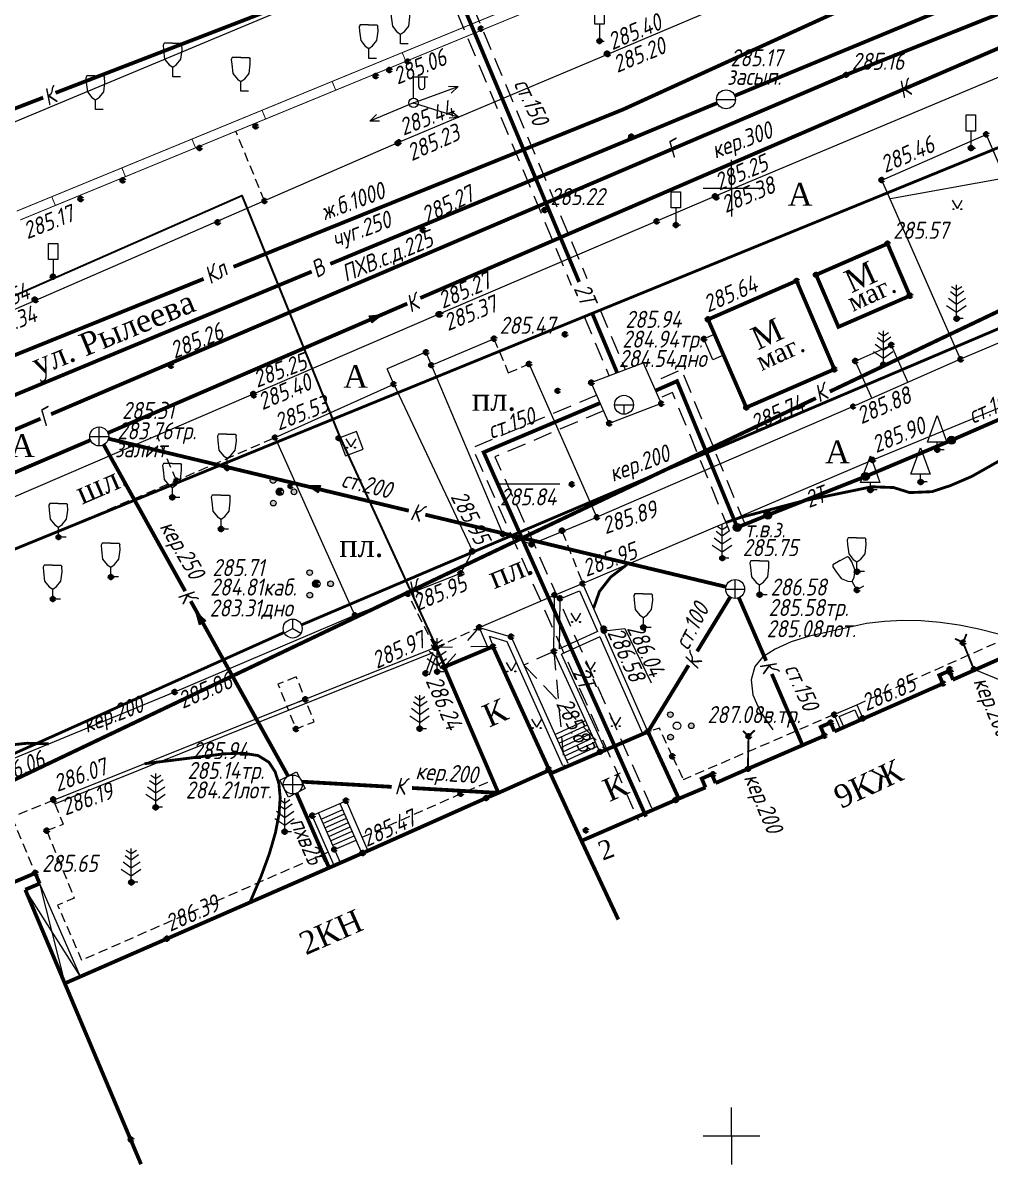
# Model space of a CAD drawing. Header units: metres. Extents: x 5186306 to 10384643, y 4966294 to 9938031.
# Drawn here: x 5192212.6 to 5192263.7, y 4969098.4 to 4969158.7 of the extents above; entities that cross this region are included whole.
import ezdxf

# ---------------------------------------------------------------- set-up
doc = ezdxf.new("R2010")
doc.units = ezdxf.units.M
doc.set_wipeout_variables(frame=1)
for name, pattern in [('COMMUN', [6, 5, -1]), ('DASHED', [0.75, 0.5, -0.25]), ('DASHEDX2', [1.5, 1, -0.5])]:
    doc.linetypes.add(name, pattern=pattern)
for name, color, linetype, lineweight in [('51361400', 7, 'Continuous', 18), ('51361800', 7, 'Continuous', 18), ('51361930', 7, 'Continuous', 18), ('51361960', 7, 'Continuous', 18), ('51472300', 7, 'Continuous', 18), ('71133200', 7, 'Continuous', 18), ('71133600', 7, 'Continuous', 18), ('71133800', 7, 'Continuous', 18), ('71211000', 7, 'Continuous', 18), ('82221000', 7, 'Continuous', 18), ('Commun', 7, 'Continuous', 18), ('GEO_POINTS', 7, 'Continuous', 18), ('Grid', 7, 'Continuous', 18), ('Otm', 7, 'Continuous', 18), ('R_Поверхность10_CNT-MAJ', 7, 'Continuous', 18), ('R_Поверхность10_CNT-MIN', 7, 'Continuous', 18), ('Sit', 7, 'Continuous', 18), ('Text', 7, 'Continuous', 18), ('Text_com', 7, 'Continuous', 18), ('Us_znak', 7, 'Continuous', 18)]:
    doc.layers.add(name, color=color, linetype=linetype, lineweight=lineweight)
doc.styles.add('eskd', font='ESKD1.shx', dxfattribs={"width": 1.2, "oblique": 15})
doc.styles.get("Standard").update_dxf_attribs({"font": 'txt.shx', "width": 0.85, "oblique": 10})
doc.styles.add('style1', font='TIMES.TTF', dxfattribs={"height": 1})
doc.linetypes.add('KABELww_500', pattern='A,0.0001,-0.4,[131,ltypeshp.shx,S=0.4,R=90,X=0.4,Y=-0.4],0.2,[131,ltypeshp.shx,S=0.2,R=90,X=0.4,Y=-0.2],3.6,[131,ltypeshp.shx,S=0.2,R=-90,X=-0.4,Y=0.2],0.2,[131,ltypeshp.shx,S=0.4,R=-90,X=-0.4,Y=0.4],-0.8,4,-0.4', length=9.6001)
doc.linetypes.add('ПОДЗ_ЛИНИИ_СВЯЗИ', pattern='A,4.8,-0.2,[133,ltypeshp.shx,S=0.2,R=0,X=-0.2,Y=0],-0.2,4.8,-2', length=12)

# ---------------------------------------------------------------- blocks, each defined once
blk = doc.blocks.new('71133200')
for p, q in [((-0.924145, 3.560442), (-1.024145, 3.360442)), ((-1.024145, 3.360442), (-0.977382, 2.864397)), ((-0.977382, 2.864397), (-0.861899, 1.88241)), ((-0.024145, 3.560442), (-0.924145, 3.560442)), ((-0.024145, 3.560442), (0.875855, 3.560442)), ((0.861899, 1.88241), (0.975974, 2.864397)), ((0.875855, 3.560442), (0.958164, 3.395824)), ((0.975974, 2.864397), (0.958164, 3.395824)), ((-0.861899, 1.88241), (-0.374616, 1.28565)), ((-0.374616, 1.28565), (0, 1.039723)), ((0, 1.039723), (0.401375, 1.321765)), ((0.401375, 1.321765), (0.861899, 1.88241)), ((0, 0), (0, 1.039723)), ((0.8, 0), (0, 0))]:
    blk.add_line(p, q)
at = {"style": 'eskd', "oblique": 14.99997778}
blk.add_attdef('Z', (1.873004, -0.239356), '', height=2, dxfattribs=at)
blk = doc.blocks.new('71133600')
for p, q in [((-0.52, 3.39), (0, 3.02)), ((0, 3.02), (0.55, 3.39)), ((-0.86, 2.16), (0, 1.51)), ((0, 1.51), (0.96, 2.16))]:
    blk.add_line(p, q)
for points in [[(-0.64, 2.84), (0, 2.37), (0, 2.37), (0.78, 2.93)], [(0.71, 0), (0, 0), (0, 3.55)], [(-1.05, 1.38), (0, 0.67), (1, 1.38)]]:
    blk.add_lwpolyline(points)
at = {"style": 'eskd', "oblique": 15}
blk.add_attdef('Z', (2.03, -0.19), '', height=2, dxfattribs=at)
blk = doc.blocks.new('71133800')
blk.add_lwpolyline([(0.71, 0), (0, 0), (0, 0.8), (-1.03, 0.8), (0, 3.61), (1.01, 0.8), (-0.03, 0.8)])
at = {"style": 'eskd', "oblique": 15}
blk.add_attdef('Z', (1.57, -0.8), '', height=2, dxfattribs=at)
blk = doc.blocks.new('51361930a')
at = {"style": 'eskd', "oblique": 15}
for tag, p in [('Z', (1.72, 1.4)), ('Z1', (1.72, -1)), ('Z2', (1.72, -3.4))]:
    blk.add_attdef(tag, p, '', height=2, dxfattribs=at)
at = {"color": 7}
blk.add_wipeout([(-0.1, 1), (-0.29, 0.96), (-0.47, 0.89), (-0.64, 0.78), (-0.78, 0.64), (-0.89, 0.47), (-0.96, 0.29), (-1, 0.1), (-1, -0.1), (-0.96, -0.29), (-0.89, -0.47), (-0.78, -0.64), (-0.64, -0.78), (-0.47, -0.89), (-0.29, -0.96), (-0.1, -1), (0.1, -1), (0.29, -0.96), (0.47, -0.89), (0.64, -0.78), (0.78, -0.64), (0.89, -0.47), (0.96, -0.29), (1, -0.1), (1, 0.1), (0.96, 0.29), (0.89, 0.47), (0.78, 0.64), (0.64, 0.78), (0.47, 0.89), (0.29, 0.96), (0.1, 1)], dxfattribs=at)
for p, q in [((-1, 0), (1, 0)), ((0, 0), (0, -1))]:
    blk.add_line(p, q)
blk.add_circle((0, 0), 1)
blk = doc.blocks.new('51472300')
for p, q in [((0, 0.5), (0, 3)), ((0, 2.75), (1.5, 2.75)), ((0.54, 1.74), (0.54, 2.75)), ((1.2, 1.74), (1.2, 2.75))]:
    blk.add_line(p, q)
at = {"color": 7}
for radius in [0.5, 0.05]:
    blk.add_circle((0, 0), radius, dxfattribs=at)
blk.add_arc((0.87, 1.75), 0.331, 182.1567, 357.8433)
at = {"oblique": 15}
blk.add_attdef('Z', (1.02, -1.37), '', height=2, dxfattribs=at)
blk = doc.blocks.new('71211000')
at = {"linetype": 'Continuous'}
h = blk.add_hatch(color=256, dxfattribs=at)
h.paths.add_polyline_path([(-0.39, -1.19, 1), (-0.99, -1.19, 1)])
h.paths.add_polyline_path([(-0.41, 1.18, 1), (-1.01, 1.18, 1)])
h.paths.add_polyline_path([(1.8, 0, 1), (1.2, 0, 1)])
for centre, radius in [((-0.71, 1.18), 0.3), ((0, 0), 0.4), ((1.5, 0), 0.3), ((-0.69, -1.19), 0.3)]:
    blk.add_circle(centre, radius)
blk = doc.blocks.new('*U53')
at = {"layer": '82221000', "ltscale": 0.5, "flags": 128}
blk.add_lwpolyline([(5192212.274, 4969148.786, 0.05, 0.05, 0), (5192254.396, 4969166.096, 0, 0, 0)], format="xyseb", dxfattribs=at)
blk.add_lwpolyline([(5192212.274, 4969148.786, 0.05, 0.05, 0), (5192254.396, 4969166.096, 0, 0, 0)], format="xyseb", dxfattribs=at)
at = {"layer": '82221000', "ltscale": 0.5, "const_width": 0.05}
blk.add_lwpolyline([(5192212.464, 4969148.324), (5192254.586, 4969165.634)], dxfattribs=at)
at = {"layer": '82221000', "linetype": 'Continuous', "ltscale": 0.5, "const_width": 0.05}
for points in [[(5192251.312, 4969164.288), (5192251.122, 4969164.751)], [(5192247.612, 4969162.768), (5192247.422, 4969163.23)], [(5192243.912, 4969161.247), (5192243.722, 4969161.71)], [(5192240.213, 4969159.727), (5192240.022, 4969160.189)], [(5192236.513, 4969158.206), (5192236.323, 4969158.669)], [(5192232.813, 4969156.686), (5192232.623, 4969157.148)], [(5192229.113, 4969155.166), (5192228.923, 4969155.628)], [(5192225.413, 4969153.645), (5192225.223, 4969154.108)], [(5192221.714, 4969152.125), (5192221.524, 4969152.587)], [(5192218.014, 4969150.604), (5192217.824, 4969151.067)], [(5192214.314, 4969149.084), (5192214.124, 4969149.546)]]:
    blk.add_lwpolyline(points, dxfattribs=at)
blk = doc.blocks.new('51361400a')
at = {"style": 'eskd', "oblique": 15}
for tag, p in [('Z', (1.72, 1.4)), ('Z1', (1.72, -1)), ('Z2', (1.72, -3.4))]:
    blk.add_attdef(tag, p, '', height=2, dxfattribs=at)
at = {"color": 7}
blk.add_wipeout([(-0.1, 1), (-0.29, 0.96), (-0.47, 0.89), (-0.64, 0.78), (-0.78, 0.64), (-0.89, 0.47), (-0.96, 0.29), (-1, 0.1), (-1, -0.1), (-0.96, -0.29), (-0.89, -0.47), (-0.78, -0.64), (-0.64, -0.78), (-0.47, -0.89), (-0.29, -0.96), (-0.1, -1), (0.1, -1), (0.29, -0.96), (0.47, -0.89), (0.64, -0.78), (0.78, -0.64), (0.89, -0.47), (0.96, -0.29), (1, -0.1), (1, 0.1), (0.96, 0.29), (0.89, 0.47), (0.78, 0.64), (0.64, 0.78), (0.47, 0.89), (0.29, 0.96), (0.1, 1)], dxfattribs=at)
blk.add_line((-1, 0), (1, 0))
blk.add_circle((0, 0), 1)
blk = doc.blocks.new('51361800a')
at = {"style": 'eskd', "oblique": 15}
for tag, p in [('Z', (1.72, 1.4)), ('Z1', (1.72, -1)), ('Z2', (1.72, -3.4))]:
    blk.add_attdef(tag, p, '', height=2, dxfattribs=at)
at = {"color": 7}
blk.add_wipeout([(-0.1, 1), (-0.29, 0.96), (-0.47, 0.89), (-0.64, 0.78), (-0.78, 0.64), (-0.89, 0.47), (-0.96, 0.29), (-1, 0.1), (-1, -0.1), (-0.96, -0.29), (-0.89, -0.47), (-0.78, -0.64), (-0.64, -0.78), (-0.47, -0.89), (-0.29, -0.96), (-0.1, -1), (0.1, -1), (0.29, -0.96), (0.47, -0.89), (0.64, -0.78), (0.78, -0.64), (0.89, -0.47), (0.96, -0.29), (1, -0.1), (1, 0.1), (0.96, 0.29), (0.89, 0.47), (0.78, 0.64), (0.64, 0.78), (0.47, 0.89), (0.29, 0.96), (0.1, 1)], dxfattribs=at)
for p, q in [((-1, 0), (1, 0)), ((0, -1), (0, 1))]:
    blk.add_line(p, q)
blk.add_circle((0, 0), 1)
blk = doc.blocks.new('51361960a')
at = {"style": 'eskd', "oblique": 15}
for tag, p in [('Z', (1.72, 1.4)), ('Z1', (1.72, -1)), ('Z2', (1.72, -3.4))]:
    blk.add_attdef(tag, p, '', height=2, dxfattribs=at)
at = {"color": 7}
blk.add_wipeout([(-0.1, 1), (-0.29, 0.96), (-0.47, 0.89), (-0.64, 0.78), (-0.78, 0.64), (-0.89, 0.47), (-0.96, 0.29), (-1, 0.1), (-1, -0.1), (-0.96, -0.29), (-0.89, -0.47), (-0.78, -0.64), (-0.64, -0.78), (-0.47, -0.89), (-0.29, -0.96), (-0.1, -1), (0.1, -1), (0.29, -0.96), (0.47, -0.89), (0.64, -0.78), (0.78, -0.64), (0.89, -0.47), (0.96, -0.29), (1, -0.1), (1, 0.1), (0.96, 0.29), (0.89, 0.47), (0.78, 0.64), (0.64, 0.78), (0.47, 0.89), (0.29, 0.96), (0.1, 1)], dxfattribs=at)
blk.add_wipeout([(-0.1, 1), (-0.29, 0.96), (-0.47, 0.89), (-0.64, 0.78), (-0.78, 0.64), (-0.89, 0.47), (-0.96, 0.29), (-1, 0.1), (-1, -0.1), (-0.96, -0.29), (-0.89, -0.47), (-0.78, -0.64), (-0.64, -0.78), (-0.47, -0.89), (-0.29, -0.96), (-0.1, -1), (0.1, -1), (0.29, -0.96), (0.47, -0.89), (0.64, -0.78), (0.78, -0.64), (0.89, -0.47), (0.96, -0.29), (1, -0.1), (1, 0.1), (0.96, 0.29), (0.89, 0.47), (0.78, 0.64), (0.64, 0.78), (0.47, 0.89), (0.29, 0.96), (0.1, 1)], dxfattribs=at)
for q in [(-0.87, -0.5), (0, 1), (0.87, -0.5)]:
    blk.add_line((0, 0), q)
blk.add_circle((0, 0), 1)
blk = doc.blocks.new('GRID')
at = {"layer": 'Grid', "color": 104}
blk.add_line((-1.5, 0), (1.5, 0), dxfattribs=at)
for points in [[(0, 0), (0, 1.5)], [(0, 0), (0, -1.5)]]:
    blk.add_lwpolyline(points, dxfattribs=at)
blk = doc.blocks.new('KOVER')
at = {"layer": 'Us_znak', "lineweight": -2}
blk.add_hatch(color=0, dxfattribs=at).paths.add_polyline_path([(0.21, 0, 1), (-0.21, 0, 1)])
at = {"layer": 'Us_znak', "color": 0, "lineweight": -2}
blk.add_circle((0, 0), 0.21, dxfattribs=at)
blk = doc.blocks.new('ZNAK')
at = {"layer": 'Us_znak', "color": 0, "linetype": 'Continuous', "lineweight": -2, "ltscale": 10}
blk.add_lwpolyline([(-0.25, 1.75), (0.25, 1.75), (0.25, 0.9), (-0.25, 0.9)], close=True, dxfattribs=at)
at = {"layer": 'Us_znak', "linetype": 'DASHEDX2', "ltscale": 10}
blk.add_lwpolyline([(0, 0.9), (0, 0), (0.25, 0)], dxfattribs=at)
blk = doc.blocks.new('GAZON')
at = {"layer": 'Us_znak', "linetype": 'COMMUN', "lineweight": -2}
for points in [[(-0.233, -0.041, 1), (-0.183, -0.041, 1)], [(0.183, -0.041, 1), (0.233, -0.041, 1)]]:
    blk.add_hatch(color=0, dxfattribs=at).paths.add_polyline_path(points)
at = {"layer": 'Us_znak', "color": 0, "linetype": 'COMMUN', "lineweight": -2}
for points in [[(0, 0), (-0.26, 0.427)], [(0, 0), (0.26, 0.427)]]:
    blk.add_lwpolyline(points, dxfattribs=at)
for centre in [(-0.208, -0.041), (0.208, -0.041)]:
    blk.add_circle(centre, 0.025, dxfattribs=at)
blk = doc.blocks.new('NAPR')
at = {"layer": 'Us_znak', "color": 0, "linetype": 'Continuous', "lineweight": -2}
for p in [(-0.191, 2.038), (0.189, 2.037)]:
    blk.add_line(p, (0, 2.5), dxfattribs=at)
blk.add_lwpolyline([(0, 0), (0, 2.5)], dxfattribs=at)
blk = doc.blocks.new('A$C52264BE2')
at = {"layer": 'Sit'}
h = blk.add_hatch(color=32, dxfattribs=at)
h.dxf.hatch_style = 1
h.paths.add_polyline_path([(0, 0.374), (0.714, 0.443), (0.15, 0)])
at = {"layer": 'Sit', "color": 32, "elevation": 285.308}
blk.add_lwpolyline([(0, 0.374), (0.714, 0.443), (0.15, 0), (0, 0.374)], dxfattribs=at)

msp = doc.modelspace()

# ---------------------------------------------------------------- linework, layer by layer
at = {"color": 192, "linetype": 'ПОДЗ_ЛИНИИ_СВЯЗИ', "lineweight": 60, "ltscale": 0.4, "const_width": 0.15, "flags": 128}
for points, elevation in [([(5192289.934, 4969162.68), (5192198.191, 4969125.254)], 285.573), ([(5192287.013, 4969152.314), (5192227.302, 4969126.957)], 285.911), ([(5192226.385, 4969126.557), (5192206.307, 4969117.557)], 285.911)]:
    msp.add_lwpolyline(points, dxfattribs=dict(at, elevation=elevation))
at = {"layer": 'Commun', "color": 4, "linetype": 'COMMUN', "ltscale": 0.7, "const_width": 0.2, "flags": 128}
for points, elevation in [([(5192293.291, 4969170.842), (5192256.056, 4969155.977)], 287.906), ([(5192214.087, 4969138.073), (5192256.056, 4969155.977)], 285.22), ([(5192165.918, 4969117.523), (5192213.531, 4969137.835)], 285.22)]:
    msp.add_lwpolyline(points, dxfattribs=dict(at, elevation=elevation))
at = {"layer": 'Commun', "color": 106, "linetype": 'COMMUN', "ltscale": 0.7, "const_width": 0.2, "elevation": 285.881, "flags": 128}
for points in [[(5192250.177, 4969154.872), (5192283.731, 4969168.754)], [(5192228.827, 4969146.003), (5192249.253, 4969154.489)], [(5192201.089, 4969134.48), (5192227.845, 4969145.595)]]:
    msp.add_lwpolyline(points, dxfattribs=at)
at = {"layer": 'Commun', "color": 5, "linetype": 'COMMUN', "ltscale": 0.7, "const_width": 0.2, "elevation": 283.988, "flags": 128}
for points in [[(5192233.594, 4969164.983), (5192241.96, 4969145.048)], [(5192233.594, 4969164.983), (5192241.96, 4969145.048)], [(5192242.65, 4969143.403), (5192243.969, 4969140.261)], [(5192242.65, 4969143.403), (5192243.969, 4969140.261)], [(5192243.075, 4969138.665), (5192236.922, 4969136.063), (5192245.496, 4969116.841)]]:
    msp.add_lwpolyline(points, dxfattribs=at)
at = {"layer": 'Commun', "color": 5, "linetype": 'DASHED', "ltscale": 2, "flags": 128}
for points, elevation in [([(5192234.008, 4969165.157), (5192242.375, 4969145.223)], 283.988), ([(5192233.179, 4969164.809), (5192241.545, 4969144.874)], 283.988), ([(5192243.065, 4969143.577), (5192244.384, 4969140.435)], 283.988), ([(5192242.235, 4969143.228), (5192243.554, 4969140.087)], 283.988), ([(5192250.724, 4969132.27), (5192247.369, 4969140.417), (5192245.808, 4969139.724)], 285.752), ([(5192249.892, 4969131.927), (5192246.889, 4969139.219), (5192246.173, 4969138.902)], 285.752), ([(5192242.9, 4969139.08), (5192236.324, 4969136.299), (5192245.085, 4969116.657)], 283.988), ([(5192243.251, 4969138.251), (5192237.52, 4969135.827), (5192245.907, 4969117.024)], 283.988)]:
    msp.add_lwpolyline(points, dxfattribs=dict(at, elevation=elevation))
at = {"layer": 'Commun', "color": 32, "linetype": 'COMMUN', "ltscale": 0.7, "const_width": 0.2, "flags": 128}
for points, elevation in [([(5192233.576, 4969144.202), (5192273.58, 4969161.472)], 285.308), ([(5192276.23, 4969149.28), (5192255.193, 4969139.267)], 285.804), ([(5192217.091, 4969137.086), (5192232.891, 4969143.906)], 285.308), ([(5192254.46, 4969138.919), (5192201.591, 4969113.76)], 285.804), ([(5192216.167, 4969136.704), (5192201.73, 4969130.537)], 285.308), ([(5192232.969, 4969132.981), (5192217.113, 4969136.783)], 292.784), ([(5192216.868, 4969136.46), (5192221.168, 4969128.737)], 285.308), ([(5192249.71, 4969128.967), (5192233.84, 4969132.772)], 292.784), ([(5192221.459, 4969128.213), (5192226.601, 4969118.977)], 285.308), ([(5192249.936, 4969128.423), (5192248.187, 4969125.561)], 292.784), ([(5192250.395, 4969128.391), (5192251.833, 4969125.062)], 292.784), ([(5192247.738, 4969124.827), (5192245.595, 4969121.321)], 292.784), ([(5192252.131, 4969124.372), (5192253.755, 4969120.61)], 292.784), ([(5192226.842, 4969118.536), (5192228.762, 4969114.144)], 285.943), ([(5192227.325, 4969118.685), (5192232.071, 4969118.414)], 285.308), ([(5192233.136, 4969118.354), (5192237.699, 4969118.094)], 285.308)]:
    msp.add_lwpolyline(points, dxfattribs=dict(at, elevation=elevation))
for points in [[(5192214.32, 4969155.025), (5192227.744, 4969160.199)], [(5192210.198, 4969153.436), (5192213.671, 4969154.775)]]:
    msp.add_lwpolyline(points, dxfattribs=at)
at = {"layer": 'Commun', "color": 1, "linetype": 'KABELww_500', "lineweight": 30, "flags": 128}
msp.add_lwpolyline([(5192167.862, 4969151.72), (5192177.93, 4969129.835), (5192202.624, 4969140.15), (5192223.684, 4969149.405), (5192224.153, 4969149.606), (5192229.291, 4969136.956), (5192234.894, 4969124.762)], dxfattribs=at)
at = {"layer": 'Commun', "color": 5, "linetype": 'Continuous', "ltscale": 2, "const_width": 0.2, "elevation": 285.752, "flags": 128}
msp.add_lwpolyline([(5192250.308, 4969132.099), (5192251.928, 4969132.754), (5192257.078, 4969134.788), (5192261.617, 4969136.698), (5192266.418, 4969138.792), (5192272.043, 4969141.286), (5192281.718, 4969145.309), (5192282.816, 4969145.793)], dxfattribs=at)
at = {"layer": 'Commun', "color": 5, "linetype": 'COMMUN', "ltscale": 0.7, "elevation": 285.752, "flags": 128}
msp.add_lwpolyline([(5192250.308, 4969132.099, 0.2, 0.2, 0), (5192247.129, 4969139.818, 0.2, 0.2, 0), (5192245.991, 4969139.313, 0, 0, 0)], format="xyseb", dxfattribs=at)
at = {"layer": 'GEO_POINTS', "lineweight": 70}
for centre in [(5192236.771, 4969158.415, 285.032), (5192243.037, 4969157.756, 285.114), (5192232.915, 4969156.678, 285.049), (5192243.432, 4969157.093, 285.397), (5192243.475, 4969157.07, 285.196), (5192231.941, 4969156.226, 285.063), (5192256.056, 4969155.977, 285.156), (5192231.224, 4969155.909, 285.078), (5192249.712, 4969154.679, 285.169), (5192224.88, 4969153.265, 284.208), (5192232.388, 4969152.372, 285.233), (5192232.445, 4969152.423, 285.435), (5192244.716, 4969152.721, 285.197), (5192263.446, 4969152.834, 285.353), (5192221.923, 4969152.121, 284.163), (5192262.642, 4969152.109, 285.431), (5192217.864, 4969150.403, 284.046), (5192257.936, 4969150.427, 285.456), (5192215.654, 4969149.426, 284.038), (5192225.353, 4969149.324, 285.319), (5192249.133, 4969149.573, 285.252), (5192249.208, 4969149.52, 285.375), (5192240.144, 4969148.842, 285.22), (5192222.876, 4969148.197, 285.295), (5192246.048, 4969148.252, 285.268), (5192233.713, 4969147.792, 285.274), (5192247.067, 4969148.057, 285.366), (5192258.239, 4969147.066, 285.571), (5192214.194, 4969145.334, 285.284), (5192253.437, 4969145.107, 285.599), (5192254.468, 4969145.426, 285.612), (5192213.221, 4969144.124, 285.542), (5192213.28, 4969144.089, 285.335), (5192259.42, 4969144.319, 285.67), (5192234.542, 4969143.344, 285.269), (5192234.621, 4969143.339, 285.367), (5192248.767, 4969143.071, 285.639), (5192261.883, 4969143.117, 285.794), (5192237.463, 4969142.054, 285.473), (5192241.21, 4969142.292, 285.285), (5192248.549, 4969142.045, 285.654), (5192258.435, 4969141.722, 285.764), (5192233.873, 4969141.343, 285.449), (5192256.538, 4969140.876, 285.754), (5192262.095, 4969140.971, 285.871), (5192220.419, 4969140.624, 285.261), (5192234.164, 4969140.66, 285.551), (5192239.319, 4969140.727, 285.577), (5192255.436, 4969140.444, 285.255), (5192258.021, 4969140.691, 288.7), (5192232.177, 4969139.658, 285.553), (5192242.598, 4969139.741, 285.649), (5192224.765, 4969139.147, 285.247), (5192224.789, 4969139.068, 285.401), (5192240.832, 4969139.307, 285.429), (5192244.328, 4969138.571, 285.94), (5192246.293, 4969138.631, 285.757), (5192250.785, 4969138.427, 285.742), (5192256.426, 4969138.478, 285.877), (5192243.553, 4969137.59, 285.773), (5192216.624, 4969136.898, 285.308), (5192225.91, 4969136.844, 285.525), (5192229.272, 4969136.808, 285.692), (5192261.617, 4969136.698, 286.046), (5192260.867, 4969136.194, 285.937), (5192257.461, 4969135.658, 285.902), (5192223.381, 4969135.238, 285.19), (5192220.706, 4969134.573, 285.492), (5192226.724, 4969134.277, 285.626), (5192241.576, 4969134.376, 285.841), (5192257.078, 4969134.788, 286.231), (5192259.984, 4969134.502, 286.01), (5192220.488, 4969133.686, 284.851), (5192226.162, 4969133.978, 284.672), (5192257.336, 4969134.075, 285.966), (5192242.895, 4969132.639, 285.892), (5192251.928, 4969132.754, 285.963), (5192223.058, 4969132.015, 284.825), (5192241.052, 4969131.93, 285.907), (5192250.308, 4969132.099, 285.752), (5192214.477, 4969131.586, 285.168), (5192237.933, 4969131.748, 285.944), (5192239.446, 4969131.215, 285.947), (5192236.33, 4969130.843, 285.952), (5192249.515, 4969130.478, 285.929), (5192217.24, 4969129.489, 285.025), (5192235.704, 4969129.673, 285.949), (5192256.622, 4969129.767, 289.94), (5192228.09, 4969129.125, 285.666), (5192242.142, 4969129.142, 285.946), (5192250.197, 4969128.85, 292.784), (5192256.623, 4969128.802, 286.287), (5192214.178, 4969128.321, 284.918), (5192232.912, 4969128.603, 285.902), (5192240.661, 4969128.528, 285.997), (5192240.944, 4969128.355, 286.296), (5192251.487, 4969128.551, 286.113), (5192230.122, 4969127.472, 285.788), (5192226.838, 4969126.611, 285.709), (5192236.686, 4969126.827, 286.008), (5192243.252, 4969126.757, 286.035), (5192243.275, 4969126.649, 286.585), (5192245.356, 4969126.825, 286.123), (5192234.358, 4969125.759, 285.972), (5192237.409, 4969125.813, 286.336), (5192238.368, 4969126.331, 286.196), (5192262.227, 4969126.027, 286.7), (5192240.631, 4969125.558, 286.25), (5192234.839, 4969124.738, 286.239), (5192261.524, 4969124.616, 286.955), (5192262.795, 4969124.621, 287.361), (5192233.866, 4969124.404, 286.133), (5192234.468, 4969124.487, 286.222), (5192261.556, 4969124.453, 304.908), (5192220.613, 4969123.421, 285.86), (5192261.162, 4969123.866, 286.819), (5192227.506, 4969123.035, 285.862), (5192255.427, 4969122.228, 286.815), (5192255.24, 4969121.805, 303.146), (5192256.933, 4969122.033, 286.847), (5192227.012, 4969121.465, 286.124), (5192233.544, 4969121.477, 286.203), (5192245.595, 4969121.321, 287.87), (5192250.904, 4969121.084, 287.084), (5192254.912, 4969121.11, 286.709), (5192243.058, 4969120.263, 285.834), (5192246.887, 4969120.02, 286.487), (5192240.359, 4969119.339, 286.309), (5192250.869, 4969119.364, 286.033), (5192226.842, 4969118.536, 285.943), (5192249.028, 4969119.071, 303.292), (5192235.713, 4969118.055, 286.243), (5192214.198, 4969117.766, 286.075), (5192214.219, 4969117.712, 286.195), (5192219.608, 4969117.337, 285.08), (5192229.655, 4969117.683, 286.209), (5192237.053, 4969117.825, 286.291), (5192247.054, 4969117.72, 286.726), (5192227.876, 4969116.901, 286.225), (5192213.858, 4969116.105, 286.205), (5192242.316, 4969116.12, 303.596), (5192226.419, 4969116.05, 286.22), (5192229.042, 4969115.109, 285.474), (5192230.536, 4969114.919, 285.473), (5192213.252, 4969113.863, 285.646), (5192218.317, 4969113.381, 286.217), (5192220.198, 4969110.401, 286.388), (5192218.312, 4969099.797, 313.977)]:
    msp.add_circle(centre, 0.06, dxfattribs=at)
at = {"layer": 'R_Поверхность10_CNT-MAJ', "color": 32, "const_width": 0.15, "elevation": 286, "flags": 128}
for points in [[(5192264.897, 4969136.04), (5192262.691, 4969134.792), (5192261.548, 4969134.302), (5192260.58, 4969133.986), (5192259.411, 4969133.937), (5192258.561, 4969134.204), (5192257.406, 4969134.244), (5192253.721, 4969133.482), (5192250.473, 4969132.622), (5192249.719, 4969132.365)], [(5192244.488, 4969130.14), (5192243.627, 4969129.481), (5192243.03, 4969128.716), (5192242.721, 4969127.83)], [(5192213.959, 4969120.683), (5192212.832, 4969120.715), (5192210.476, 4969120.473)], [(5192224.581, 4969112.317), (5192225.16, 4969113.662), (5192225.61, 4969114.888), (5192225.93, 4969115.993), (5192226.12, 4969116.978), (5192226.181, 4969117.843), (5192226.112, 4969118.587), (5192225.913, 4969119.211), (5192225.585, 4969119.714), (5192225.018, 4969120.064), (5192224.211, 4969120.191), (5192223.23, 4969120.157), (5192219.018, 4969119.635)]]:
    msp.add_lwpolyline(points, dxfattribs=at)
at = {"layer": 'R_Поверхность10_CNT-MIN', "color": 32, "flags": 128}
for points, elevation in [([(5192264.441, 4969150.519), (5192258.397, 4969149.436)], 285.5), ([(5192258.397, 4969149.436), (5192258.373, 4969149.432)], 285.5), ([(5192264.101, 4969126.471), (5192263.056, 4969126.737), (5192262.027, 4969126.942), (5192261.015, 4969127.085), (5192260.019, 4969127.165), (5192259.039, 4969127.184), (5192258.075, 4969127.142), (5192257.127, 4969127.037), (5192254.129, 4969126.366), (5192253.15, 4969126.063), (5192252.301, 4969125.683), (5192251.641, 4969125.252), (5192251.236, 4969124.772), (5192251.043, 4969124.068), (5192251.136, 4969123.276), (5192251.514, 4969122.395), (5192252.178, 4969121.427)], 286.5), ([(5192230.231, 4969114.786), (5192231.474, 4969115.319)], 285.5)]:
    msp.add_lwpolyline(points, dxfattribs=dict(at, elevation=elevation))
at = {"layer": 'Sit'}
for p, q in [((5192227.876, 4969116.901), (5192229.655, 4969117.683)), ((5192229.335, 4969117.543), (5192230.495, 4969114.903)), ((5192229.655, 4969117.683), (5192230.815, 4969115.044)), ((5192229.035, 4969114.262), (5192227.876, 4969116.901)), ((5192229.356, 4969114.403), (5192228.196, 4969117.042)), ((5192230.815, 4969115.044), (5192229.035, 4969114.262))]:
    msp.add_line(p, q, dxfattribs=at)
at = {"layer": 'Sit', "flags": 128}
for points, elevation in [([(5192173.077, 4969144.636), (5192175.884, 4969138.196), (5192196.524, 4969146.927), (5192203.209, 4969149.773), (5192231.831, 4969161.72), (5192244.046, 4969166.801), (5192254.232, 4969173.035)], 282.899), ([(5192170.672, 4969125.943), (5192181.937, 4969130.653), (5192196.776, 4969137.005), (5192213.28, 4969144.089), (5192232.445, 4969152.423), (5192243.475, 4969157.07), (5192259.768, 4969163.975), (5192267.872, 4969167.497)], 285.93), ([(5192160.029, 4969111.585), (5192173.113, 4969117.076), (5192187.888, 4969123.363), (5192204.801, 4969130.562), (5192224.765, 4969139.147), (5192234.542, 4969143.344), (5192249.133, 4969149.573), (5192263.795, 4969155.724), (5192269.522, 4969158.128)], 286.018), ([(5192262.095, 4969140.971), (5192257.936, 4969150.427), (5192263.446, 4969152.834), (5192267.552, 4969143.281), (5192262.095, 4969140.971), (5192256.426, 4969138.478), (5192242.895, 4969132.639)], 285.871), ([(5192234.164, 4969140.66), (5192237.463, 4969142.054)], 285.551), ([(5192256.538, 4969140.876), (5192258.435, 4969141.722)], 285.754), ([(5192258.435, 4969141.722), (5192259.305, 4969139.744)], 285.764), ([(5192233.873, 4969141.343), (5192231.831, 4969140.466)], 285.449), ([(5192233.873, 4969141.343), (5192237.933, 4969131.748), (5192239.446, 4969131.215), (5192242.895, 4969132.639), (5192239.319, 4969140.727), (5192239.319, 4969140.727)], 285.449), ([(5192232.177, 4969139.658), (5192231.831, 4969140.466)], 285.525), ([(5192236.686, 4969126.827), (5192240.661, 4969128.528), (5192242.142, 4969129.142), (5192257.461, 4969135.658), (5192268.839, 4969140.351)], 286.008), ([(5192256.538, 4969140.876), (5192257.404, 4969138.907)], 285.754), ([(5192225.91, 4969136.844), (5192232.177, 4969139.658), (5192236.33, 4969130.843), (5192235.704, 4969129.673), (5192230.122, 4969127.472), (5192225.91, 4969136.844)], 285.525), ([(5192240.951, 4969134.376), (5192237.773, 4969134.376)], 285.841), ([(5192242.142, 4969129.142), (5192245.595, 4969121.321)], 285.946), ([(5192243.058, 4969120.263), (5192240.631, 4969125.558), (5192240.661, 4969128.528)], 285.834), ([(5192240.932, 4969125.695), (5192240.959, 4969128.327)], 285.834), ([(5192240.959, 4969128.327), (5192241.986, 4969128.753)], 286.008), ([(5192241.986, 4969128.753), (5192242.933, 4969126.608)], 285.946), ([(5192187.088, 4969114.833), (5192189.013, 4969115.498), (5192208.907, 4969124.172), (5192210.918, 4969119.431), (5192220.613, 4969123.421), (5192230.122, 4969127.472)], 286.402), ([(5192236.081, 4969126.143), (5192236.686, 4969126.827)], 285.972), ([(5192236.686, 4969126.827), (5192238.368, 4969126.331), (5192241.361, 4969119.661)], 286.008), ([(5192236.686, 4969126.827), (5192237.155, 4969125.706)], 286.008), ([(5192242.933, 4969126.608), (5192240.932, 4969125.695)], 286.035), ([(5192243.275, 4969126.649), (5192244.376, 4969126.765), (5192245.764, 4969123.907)], 286.585), ([(5192237.431, 4969125.822), (5192236.243, 4969125.798)], 286.008), ([(5192237.206, 4969126.361), (5192237.431, 4969125.822)], 286.008), ([(5192237.206, 4969126.361), (5192238.151, 4969126.082), (5192241.087, 4969119.538)], 286.008), ([(5192243.054, 4969126.334), (5192241.029, 4969125.409)], 286.035), ([(5192243.054, 4969126.334), (5192245.321, 4969121.2)], 285.946), ([(5192214.219, 4969117.712), (5192227.506, 4969123.035), (5192234.358, 4969125.759)], 286.195), ([(5192214.293, 4969117.527), (5192227.58, 4969122.849), (5192234.257, 4969125.503)], 286.195), ([(5192233.866, 4969124.404), (5192234.257, 4969125.503)], 286.133), ([(5192234.054, 4969124.336), (5192234.382, 4969125.239)], 286.133), ([(5192235.282, 4969125.778), (5192234.358, 4969125.759)], 286.008), ([(5192234.358, 4969125.759), (5192234.839, 4969124.738)], 285.972), ([(5192234.382, 4969125.239), (5192234.658, 4969124.653)], 285.972), ([(5192234.839, 4969124.738), (5192235.444, 4969125.423)], 285.972), ([(5192243.331, 4969120.388), (5192241.029, 4969125.409)], 285.834), ([(5192262.795, 4969124.621), (5192264.548, 4969123.908), (5192269.059, 4969123.908)], 286.7), ([(5192233.866, 4969124.404), (5192234.054, 4969124.336)], 286.133), ([(5192255.69, 4969122.124), (5192256.519, 4969122.485), (5192256.748, 4969121.953), (5192256.748, 4969121.953)], 286.815), ([(5192240.68, 4969121.178), (5192242.298, 4969121.92)], 286.393), ([(5192240.784, 4969120.951), (5192242.402, 4969121.693)], 286.393), ([(5192255.95, 4969121.551), (5192255.95, 4969121.551), (5192255.69, 4969122.124)], 286.815), ([(5192240.889, 4969120.724), (5192242.507, 4969121.465)], 286.393), ([(5192240.993, 4969120.496), (5192242.611, 4969121.238)], 286.393), ([(5192241.097, 4969120.269), (5192242.715, 4969121.011)], 286.393), ([(5192241.201, 4969120.042), (5192242.819, 4969120.784)], 286.393), ([(5192241.305, 4969119.815), (5192242.923, 4969120.556)], 286.393), ([(5192226.614, 4969117.87), (5192226.16, 4969118.761), (5192227.05, 4969119.215), (5192227.505, 4969118.324), (5192226.614, 4969117.87)], 285.308), ([(5192214.219, 4969117.712), (5192214.293, 4969117.527)], 286.195), ([(5192228.338, 4969116.711), (5192229.48, 4969117.213)], 285.474), ([(5192228.439, 4969116.482), (5192229.581, 4969116.984)], 285.474), ([(5192228.539, 4969116.253), (5192229.681, 4969116.755)], 285.474), ([(5192228.64, 4969116.024), (5192229.782, 4969116.526)], 285.474), ([(5192228.74, 4969115.795), (5192229.882, 4969116.297)], 285.474), ([(5192228.841, 4969115.566), (5192229.983, 4969116.068)], 285.474), ([(5192228.942, 4969115.337), (5192230.083, 4969115.839)], 285.474), ([(5192229.042, 4969115.109), (5192230.184, 4969115.61)], 285.474), ([(5192213.483, 4969113.309), (5192215.627, 4969108.403)], 286.294), ([(5192213.483, 4969113.309), (5192214.811, 4969108.046)], 286.294), ([(5192212.725, 4969112.99), (5192215.627, 4969108.403)], 286.294)]:
    msp.add_lwpolyline(points, dxfattribs=dict(at, elevation=elevation))
at = {"layer": 'Sit', "linetype": 'COMMUN', "ltscale": 0.7, "const_width": 0.2, "elevation": 284.965, "flags": 128}
for points in [[(5192259.68, 4969161.173), (5192244.28, 4969154.148), (5192223.718, 4969145.848)], [(5192222.139, 4969145.211), (5192207.049, 4969139.12), (5192192.416, 4969132.762)]]:
    msp.add_lwpolyline(points, dxfattribs=at)
at = {"layer": 'Sit', "linetype": 'DASHED', "flags": 128}
for points, elevation in [([(5192225.353, 4969149.324), (5192223.842, 4969152.999)], 285.319), ([(5192237.463, 4969142.054), (5192238.222, 4969140.262)], 285.473), ([(5192238.222, 4969140.262), (5192239.319, 4969140.727)], 285.473), ([(5192188.724, 4969121.102), (5192206.508, 4969128.547), (5192220.706, 4969134.573), (5192225.91, 4969136.844), (5192225.91, 4969136.844)], 285.758), ([(5192220.706, 4969134.573), (5192219.68, 4969136.96)], 285.492), ([(5192241.073, 4969131.878), (5192242.203, 4969129.005)], 285.907), ([(5192256.623, 4969122.748), (5192266.315, 4969127.06), (5192265.637, 4969128.731), (5192269.144, 4969130.15)], 286.815), ([(5192234.358, 4969125.759), (5192232.912, 4969128.603)], 285.972), ([(5192234.358, 4969125.759), (5192236.686, 4969126.827)], 285.972), ([(5192255.427, 4969122.228), (5192247.453, 4969118.788)], 286.815), ([(5192246.887, 4969120.02), (5192246.206, 4969121.504), (5192245.595, 4969121.321)], 286.487), ([(5192246.887, 4969120.02), (5192247.453, 4969118.788), (5192247.453, 4969118.788)], 286.487), ([(5192230.504, 4969115.752), (5192235.713, 4969118.055), (5192237.403, 4969118.783)], 285.474), ([(5192214.219, 4969117.712), (5192212.006, 4969116.816)], 286.195), ([(5192214.293, 4969117.527), (5192214.724, 4969116.452)], 286.195), ([(5192212.006, 4969116.816), (5192213.252, 4969113.863)], 286.123), ([(5192213.858, 4969116.105), (5192214.724, 4969116.452)], 286.205), ([(5192213.858, 4969116.105), (5192215.304, 4969112.548), (5192214.428, 4969112.171), (5192215.7, 4969109.266)], 286.205), ([(5192228.724, 4969114.97), (5192215.7, 4969109.266)], 285.474)]:
    msp.add_lwpolyline(points, dxfattribs=dict(at, elevation=elevation))
at = {"layer": 'Sit', "const_width": 0.2, "flags": 128}
for points, elevation in [([(5192254.468, 4969145.426), (5192258.239, 4969147.066), (5192259.42, 4969144.319), (5192255.648, 4969142.679)], 285.612), ([(5192237.699, 4969118.094), (5192234.839, 4969124.738), (5192237.409, 4969125.813), (5192240.386, 4969119.295)], 286.388), ([(5192247.223, 4969117.793), (5192245.595, 4969121.321), (5192240.448, 4969119.114), (5192242.085, 4969115.566)], 286.726)]:
    msp.add_lwpolyline(points, close=True, dxfattribs=dict(at, elevation=elevation))
at = {"layer": 'Sit', "flags": 128}
for points, const_width, elevation in [([(5192250.785, 4969138.427), (5192250.785, 4969138.427), (5192255.436, 4969140.444), (5192253.437, 4969145.107), (5192248.767, 4969143.071), (5192250.785, 4969138.427)], 0.2, 285.654), ([(5192261.675, 4969124.06), (5192267.083, 4969126.466), (5192266.258, 4969128.179), (5192269.476, 4969129.742)], 0.2, 286.726), ([(5192262.227, 4969126.027), (5192262.413, 4969126.478)], 0.1, 286.7), ([(5192262.227, 4969126.027), (5192261.802, 4969126.23)], 0.1, 286.7), ([(5192262.227, 4969126.027), (5192262.795, 4969124.621)], 0.1, 286.7), ([(5192255.442, 4969121.34), (5192261.171, 4969123.864)], 0.2, 286.726), ([(5192250.869, 4969119.364), (5192250.904, 4969121.084), (5192250.607, 4969121.373)], 0.1, 286.033), ([(5192250.869, 4969119.364), (5192254.912, 4969121.11)], 0.2, 286.726), ([(5192250.904, 4969121.084), (5192251.231, 4969121.398)], 0.1, 286.033), ([(5192249.165, 4969118.614), (5192250.869, 4969119.364)], 0.2, 286.726), ([(5192214.811, 4969108.046), (5192230.536, 4969114.919), (5192237.053, 4969117.825), (5192237.699, 4969118.094)], 0.2, 286.388), ([(5192247.054, 4969117.72), (5192248.634, 4969118.383)], 0.2, 286.726), ([(5192242.085, 4969115.566), (5192244.028, 4969111.414)], 0.2, 286.726), ([(5192209.136, 4969112.121), (5192213.252, 4969113.863), (5192213.483, 4969113.309)], 0.2, 286.294), ([(5192213.483, 4969113.309), (5192212.725, 4969112.99)], 0.2, 286.294), ([(5192218.836, 4969098.506), (5192212.725, 4969112.99)], 0.2, 313.977)]:
    msp.add_lwpolyline(points, dxfattribs=dict(at, const_width=const_width, elevation=elevation))
for points, elevation in [([(5192248.549, 4969142.045), (5192249.146, 4969142.304), (5192249.623, 4969141.206), (5192249.027, 4969140.947)], 285.654), ([(5192246.293, 4969138.631), (5192243.553, 4969137.59), (5192242.598, 4969139.741), (5192245.339, 4969140.782)], 285.757), ([(5192229.272, 4969136.808), (5192229.628, 4969135.873), (5192230.562, 4969136.23), (5192230.206, 4969137.164)], 285.692), ([(5192255.427, 4969122.228), (5192256.623, 4969122.748), (5192256.933, 4969122.033), (5192255.738, 4969121.514)], 286.815)]:
    msp.add_lwpolyline(points, close=True, dxfattribs=dict(at, elevation=elevation))
at = {"layer": 'Sit', "linetype": 'DASHEDX2', "elevation": 285.834, "flags": 128}
for points in [[(5192240.631, 4969125.558), (5192239.036, 4969124.842)], [(5192240.631, 4969125.558), (5192241.179, 4969119.428)], [(5192239.036, 4969124.842), (5192243.331, 4969120.388)]]:
    msp.add_lwpolyline(points, dxfattribs=at)
at = {"layer": 'Sit', "flags": 128}
for points, elevation in [([(5192261.701, 4969124.07, 0.2, 0.2, 0), (5192261.701, 4969124.07, 0.2, 0.2, 0), (5192261.499, 4969124.535, 0.2, 0.2, 0), (5192260.969, 4969124.304, 0.2, 0.2, 0), (5192261.171, 4969123.839, 0.2, 0.2, 0), (5192261.171, 4969123.839, 0, 0, 0)], 303.238), ([(5192255.442, 4969121.34, 0.2, 0.2, 0), (5192255.442, 4969121.34, 0.2, 0.2, 0), (5192255.24, 4969121.805, 0.2, 0.2, 0), (5192254.709, 4969121.575, 0.2, 0.2, 0), (5192254.912, 4969121.11, 0.2, 0.2, 0), (5192254.912, 4969121.11, 0, 0, 0)], 303.146)]:
    msp.add_lwpolyline(points, format="xyseb", dxfattribs=dict(at, elevation=elevation))
at = {"layer": 'Sit', "linetype": 'DASHED', "elevation": 285.862, "flags": 128}
for points in [[(5192227.032, 4969124.217), (5192226.065, 4969123.83), (5192226.539, 4969122.647), (5192227.506, 4969123.035)], [(5192227.506, 4969123.035), (5192226.539, 4969122.647), (5192227.012, 4969121.465), (5192227.979, 4969121.852)]]:
    msp.add_lwpolyline(points, close=True, dxfattribs=at)
at = {"layer": 'Sit', "flags": 128}
msp.add_lwpolyline([(5192249.165, 4969118.614, 0.2, 0.2, 0), (5192249.165, 4969118.614, 0.2, 0.2, 0), (5192248.962, 4969119.079, 0.2, 0.2, 0), (5192248.432, 4969118.849, 0.2, 0.2, 0), (5192248.634, 4969118.383, 0.2, 0.2, 0), (5192248.634, 4969118.383, 0, 0, 0)], format="xyseb", dxfattribs=at)

# ---------------------------------------------------------------- block references
at = {"layer": '51472300', "color": 7, "xscale": 0.5, "yscale": 0.5, "zscale": 0.5}
msp.add_blockref('51472300', (5192233.222, 4969154.496, 285.125), dxfattribs=at)
at = {"layer": '71133200', "color": 7, "xscale": 0.5, "yscale": 0.5, "zscale": 0.5}
for p in [(5192232.534, 4969157.603, 285.049), (5192230.86, 4969156.841, 285.078), (5192220.51, 4969155.863, 284.163), (5192224.112, 4969155.112, 284.208), (5192216.434, 4969154.139, 284.046), (5192223.381, 4969135.238, 285.19), (5192220.488, 4969133.686, 284.851), (5192223.058, 4969132.015, 284.825), (5192214.477, 4969131.586, 285.168), (5192217.24, 4969129.489, 285.025), (5192256.622, 4969129.767, 289.94), (5192214.178, 4969128.321, 284.918), (5192251.487, 4969128.551, 286.113), (5192245.356, 4969126.825, 286.123)]:
    msp.add_blockref('71133200', p, dxfattribs=at)
at = {"layer": '71133200', "color": 7, "xscale": 0.4999999999851647, "yscale": 0.5, "zscale": 0.5, "rotation": 29.2188436308676}
msp.add_blockref('71133200', (5192256.623, 4969128.802, 286.287), dxfattribs=at)
at = {"layer": '71133600', "color": 7, "xscale": 0.5, "yscale": 0.5, "zscale": 0.5}
for p in [(5192261.883, 4969143.117, 285.794), (5192258.021, 4969140.691, 288.7), (5192249.515, 4969130.478, 285.929), (5192234.468, 4969124.487, 286.222), (5192233.544, 4969121.477, 286.203), (5192219.608, 4969117.337, 285.08), (5192226.419, 4969116.05, 286.22), (5192218.317, 4969113.381, 286.217)]:
    msp.add_blockref('71133600', p, dxfattribs=at)
at = {"layer": '71133800', "color": 7, "xscale": 0.5, "yscale": 0.5, "zscale": 0.5}
for p in [(5192260.867, 4969136.194, 285.937), (5192259.984, 4969134.502, 286.01), (5192257.336, 4969134.075, 285.966)]:
    msp.add_blockref('71133800', p, dxfattribs=at)
at = {"layer": '71211000', "color": 7, "xscale": 0.5, "yscale": 0.5, "zscale": 0.5}
for p in [(5192226.162, 4969133.978, 284.672), (5192228.09, 4969129.125, 285.666), (5192247.132, 4969121.634)]:
    msp.add_blockref('71211000', p, dxfattribs=at)
at = {"layer": '82221000', "color": 7}
msp.add_blockref('*U53', (0, 0), dxfattribs=at)
at = {"layer": 'Grid', "color": 7, "linetype": 'Continuous'}
for p in [(5192250, 4969150), (5192250, 4969100)]:
    msp.add_blockref('GRID', p, dxfattribs=at)
at = {"layer": 'Sit', "color": 7, "linetype": 'Continuous'}
for name, p in [('ZNAK', (5192243.037, 4969157.756, 285.114)), ('ZNAK', (5192262.642, 4969152.109, 285.431)), ('ZNAK', (5192247.067, 4969148.057, 285.366)), ('GAZON', (5192261.928, 4969148.931)), ('ZNAK', (5192214.194, 4969145.334, 285.284)), ('GAZON', (5192229.924, 4969136.353)), ('KOVER', (5192261.617, 4969136.698, 285.752)), ('KOVER', (5192257.078, 4969134.788, 285.752)), ('KOVER', (5192251.928, 4969132.754, 285.752)), ('KOVER', (5192250.308, 4969132.099, 285.752)), ('GAZON', (5192241.799, 4969127.152)), ('GAZON', (5192238.386, 4969124.542)), ('GAZON', (5192242.564, 4969124.566)), ('GAZON', (5192239.724, 4969121.557)), ('GAZON', (5192243.898, 4969121.657))]:
    msp.add_blockref(name, p, dxfattribs=at)
at = {"layer": 'Sit', "color": 7, "linetype": 'Continuous', "xscale": -1}
for rotation in [290.0426048117721, 252.4359213680203]:
    msp.add_blockref('NAPR', (5192233.222, 4969154.496, 285.125), dxfattribs=dict(at, rotation=rotation))
at = {"layer": 'Sit', "color": 7, "linetype": 'Continuous', "rotation": 112.6325492292368}
msp.add_blockref('NAPR', (5192233.222, 4969154.496, 285.125), dxfattribs=at)
at = {"layer": 'Sit', "color": 7}
msp.add_blockref('A$C52264BE2', (5192230.876, 4969142.885, -285.308), dxfattribs=at)
for p, rotation in [((5192228.419, 4969134.211, 7.476), 140.5637377670527), ((5192222.29, 4969127.03, -285.308), 99.8704400082087)]:
    msp.add_blockref('A$C52264BE2', p, dxfattribs=dict(at, rotation=rotation))

# ---------------------------------------------------------------- texts
at = {"layer": 'Otm', "oblique": 13, "width": 0.8}
for s, rotation, p in [('285.40', 22.96499, (5192243.712, 4969157.27, 285.397)), ('285.20', 22.34762, (5192243.969, 4969156.068, 285.196)), ('285.06', 22.34057, (5192232.371, 4969155.446, 285.063)), ('285.44', 21.40439, (5192232.682, 4969152.757, 285.435)), ('285.23', 24.14741, (5192233.123, 4969151.41, 285.233)), ('285.46', 23.60211, (5192258.107, 4969150.785, 285.456)), ('285.25', 22.76178, (5192249.345, 4969149.855, 285.252)), ('285.38', 22.76178, (5192249.693, 4969148.673, 285.375)), ('285.27', 26.06191, (5192233.908, 4969148.103, 285.274)), ('285.17', 21.48279, (5192212.828, 4969147.292, 285.167)), ('285.27', 23.56066, (5192234.754, 4969143.621, 285.269)), ('285.64', 23.55366, (5192248.757, 4969143.423, 285.639)), ('285.54', 22.47559, (5192210.309, 4969143.08, 285.542)), ('285.37', 21.84421, (5192235.036, 4969142.448, 285.367)), ('285.34', 21.4119, (5192210.685, 4969141.925, 285.335)), ('285.26', 22.61947, (5192220.596, 4969140.979, 285.261)), ('285.25', 20.66689, (5192224.957, 4969139.459, 285.247)), ('285.40', 23.0698, (5192225.237, 4969138.273, 285.401)), ('285.53', 21.18394, (5192226.096, 4969137.195, 285.525)), ('285.74', 23.44505, (5192251.252, 4969137.128, 285.911)), ('285.88', 23.7394, (5192256.857, 4969137.532, 285.877)), ('285.90', 22.4171, (5192257.639, 4969136.012, 285.902)), ('285.95', 297.52719, (5192235.155, 4969133.726, 285.525)), ('285.89', 18.79246, (5192243.352, 4969131.731, 285.892)), ('285.95', 20.09013, (5192242.336, 4969129.488, 285.946)), ('285.95', 22.72443, (5192233.413, 4969127.667, 285.972)), ('285.97', 24.4804, (5192231.277, 4969124.625, 285.972)), ('286.58', 294.88522, (5192243.432, 4969126.547, 286.585)), ('286.04', 295.24638, (5192244.463, 4969126.778, 286.035)), ('285.86', 23.07441, (5192221.027, 4969122.518, 285.86)), ('286.24', 293.29137, (5192233.843, 4969124.008, 286.239)), ('286.85', 23.10467, (5192257.107, 4969122.39, 286.847)), ('285.83', 296.08011, (5192240.725, 4969122.803, 285.834)), ('286.06', 22.37014, (5192211.161, 4969118.424, 286.064)), ('286.07', 19.45188, (5192214.411, 4969118.14, 286.075)), ('286.19', 20.007, (5192214.838, 4969116.889, 286.195)), ('285.47', 24.01331, (5192230.741, 4969115.229, 285.473)), ('286.39', 23.60834, (5192220.369, 4969110.759, 286.388))]:
    msp.add_text(s, height=0.9, rotation=rotation, dxfattribs=at).set_placement(p)
for s, p in [('285.16', (5192256.356, 4969156.237, 285.156)), ('285.22', (5192240.444, 4969149.102, 285.22)), ('285.57', (5192258.539, 4969147.326, 285.571)), ('285.94', (5192244.402, 4969142.628, 285.94)), ('285.47', (5192237.763, 4969142.314, 285.473)), ('284.94тр.', (5192244.24, 4969141.583, 285.94)), ('284.54дно', (5192244.061, 4969140.562, 285.94)), ('285.84', (5192237.786, 4969133.261, 285.841)), ('285.75', (5192250.595, 4969130.586, 285.752)), ('287.08в.тр.', (5192248.733, 4969121.775, 287.084)), ('285.94', (5192221.543, 4969119.876, 285.943)), ('285.14тр.', (5192221.292, 4969118.831, 285.943)), ('284.21лот.', (5192221.194, 4969117.799, 285.943)), ('285.65', (5192213.612, 4969113.928, 285.646))]:
    msp.add_text(s, height=0.9, dxfattribs=at).set_placement(p)
at = {"layer": 'Text', "style": 'style1'}
for s, p in [('А', (5192252.974, 4969149.069, 286.008)), ('А', (5192229.511, 4969139.465, 286.008)), ('пл.', (5192236.299, 4969138.255)), ('А', (5192211.917, 4969135.811)), ('А', (5192254.946, 4969135.485, 286.008)), ('пл.', (5192229.298, 4969130.541))]:
    msp.add_text(s, height=1.2, dxfattribs=at).set_placement(p)
at = {"layer": 'Text', "color": 7, "style": 'style1'}
for s, height, rotation, p in [('М', 1.2, 24.64922, (5192256.327, 4969144.443)), ('маг.', 1, 24.64922, (5192256.407, 4969143.467)), ('М', 1.2, 24.64922, (5192251.398, 4969141.437)), ('маг.', 1, 24.64922, (5192251.585, 4969140.341)), ('К', 1.2, 23.7921, (5192237.209, 4969121.531, -285.654)), ('9КЖ', 1.2, 24.97266, (5192255.778, 4969117.242, -285.654)), ('К', 1.2, 23.7921, (5192243.56, 4969117.608, -285.654)), ('2', 1, 20.84748, (5192243.203, 4969114.512, -285.654)), ('2КН', 1.2, 23.7921, (5192227.532, 4969109.521, -285.654))]:
    msp.add_text(s, height=height, rotation=rotation, dxfattribs=at).set_placement(p)
at = {"layer": 'Text', "style": 'style1'}
for s, rotation, p in [('ул. Рылеева', 22.43998, (5192213.382, 4969140.068, 285.881)), ('шл.', 23.42652, (5192215.716, 4969133.291, 0.483)), ('пл.', 22.13784, (5192237.473, 4969128.834))]:
    msp.add_text(s, height=1.2, rotation=rotation, dxfattribs=at).set_placement(p)
at = {"layer": 'Text_com', "oblique": 13, "width": 0.8}
for s, p in [('285.17', (5192249.948, 4969156.427, 285.169)), ('засып.', (5192249.772, 4969155.444, 285.169)), ('285.31', (5192217.836, 4969137.823, 285.308)), ('283.76тр.', (5192217.593, 4969136.746, 285.308)), ('залит', (5192217.46, 4969135.797, 285.308)), ('т.в.з.', (5192250.694, 4969131.573, 286.008)), ('285.71', (5192222.601, 4969129.53, -0.202)), ('284.81каб.', (5192222.484, 4969128.503, -0.202)), ('286.58', (5192252.068, 4969128.505, 285.752)), ('283.31дно', (5192222.458, 4969127.399, -0.202)), ('285.58тр.', (5192251.961, 4969127.426, 285.752)), ('285.08лот.', (5192251.858, 4969126.307, 285.752))]:
    msp.add_text(s, height=0.9, dxfattribs=at).set_placement(p)
for s, rotation, p in [('К', 24.3112, (5192213.915, 4969154.319)), ('ст.150', 295.26957, (5192238.491, 4969155.516, 1139.197)), ('К', 24.3112, (5192259.028, 4969154.709)), ('кер.300', 20.39527, (5192249.15, 4969151.543, 1138.624)), ('Г', 29.25629, (5192246.889, 4969151.542, 282.238)), ('ж.б.1000', 20.39527, (5192228.535, 4969148.286, 1139.197)), ('чуг.250', 20.39527, (5192229.097, 4969146.852, 1139.197)), ('ПХВ.с.д.225', 22.55685, (5192229.654, 4969145.032, 856.215)), ('Кл', 29.41067, (5192222.481, 4969144.905, 282.899)), ('В', 29.25629, (5192228.11, 4969145.234, 282.899)), ('К', 24.3112, (5192233.055, 4969143.416)), ('2Т', 292.80267, (5192241.662, 4969144.71, 566.887)), ('К', 24.53384, (5192254.618, 4969138.669, -283.662)), ('ст.100', 23.57952, (5192262.742, 4969137.548, 855.209)), ('Г', 29.25629, (5192213.733, 4969137.387, 282.238)), ('ст.150', 19.59131, (5192237.327, 4969136.757, 285.449)), ('кер.200', 20.39527, (5192243.743, 4969134.494, 1139.197)), ('ст.200', 345.9449, (5192229.358, 4969134.253, 852.974)), ('2Т', 20.18549, (5192254.083, 4969133.114)), ('К', 347.46572, (5192232.989, 4969132.513, 292.784)), ('кер.250', 300.25804, (5192219.793, 4969132.143, 1424.505)), ('К', 24.53384, (5192233.144, 4969128.307, -283.662)), ('К', 302.07674, (5192220.741, 4969128.511)), ('ст.100', 63.1385, (5192247.715, 4969125.574, 852.974)), ('К', 60.2178, (5192248.188, 4969124.552)), ('К', 292.55718, (5192251.454, 4969124.875)), ('ст.150', 294.34518, (5192252.785, 4969124.663, 852.974)), ('2Т', 292.80267, (5192241.613, 4969124.463, 566.887)), ('кер.200', 292.80267, (5192262.756, 4969123.985, 853.315)), ('кер.200', 20.39527, (5192215.964, 4969121.253, 1139.197)), ('кер.200', 355.86131, (5192233.306, 4969118.826, 1139.197)), ('К', 357.0008, (5192232.207, 4969118.02, -285.308)), ('кер.200', 292.80267, (5192250.646, 4969118.907, 853.315)), ('пхв25', 293.88317, (5192226.669, 4969116.563, 286.22))]:
    msp.add_text(s, height=0.9, rotation=rotation, dxfattribs=at).set_placement(p)

# ---------------------------------------------------------------- next in the draw order: block references
at = {"layer": '51361400', "color": 7, "xscale": 0.5, "yscale": 0.5, "zscale": 0.5}
msp.add_blockref('51361400a', (5192249.715, 4969154.682, 285.169), dxfattribs=at)
at = {"layer": '51361800', "color": 7, "xscale": 0.5, "yscale": 0.5, "zscale": 0.5}
for p in [(5192216.627, 4969136.9, 285.308), (5192250.197, 4969128.85, 292.784), (5192226.845, 4969118.539, 285.308)]:
    msp.add_blockref('51361800a', p, dxfattribs=at)
at = {"layer": '51361930', "color": 7, "xscale": 0.5, "yscale": 0.5, "zscale": 0.5}
msp.add_blockref('51361930a', (5192244.328, 4969138.571, 285.94), dxfattribs=at)
at = {"layer": '51361960', "color": 7, "xscale": 0.5, "yscale": 0.5, "zscale": 0.5}
msp.add_blockref('51361960a', (5192226.841, 4969126.763, 285.709), dxfattribs=at)

doc.saveas('drawing.dxf')
